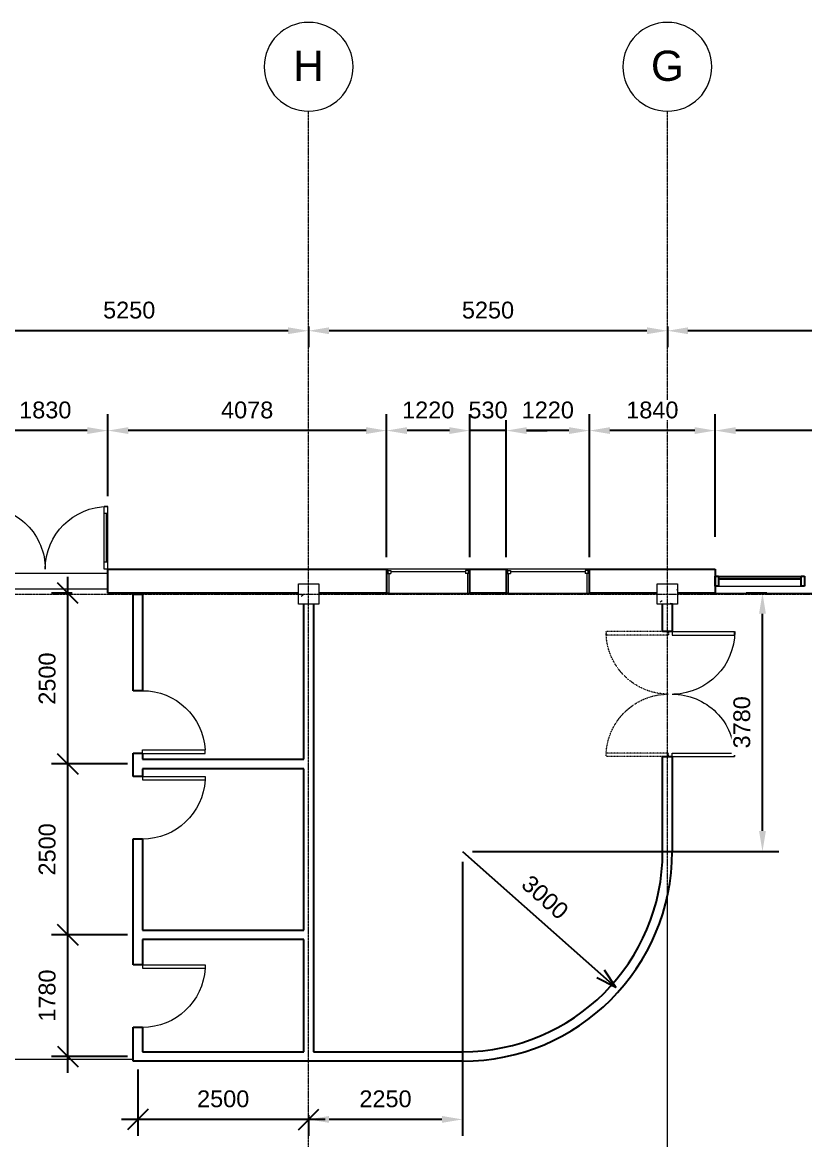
# Model space of a CAD drawing. Header units: millimetres. Extents: x 4481 to 58175, y 4067 to 28680.
# Drawn here: x 13262 to 24709, y 12327 to 28680 of the extents above; entities that cross this region are included whole.
import ezdxf

# ---------------------------------------------------------------- set-up
doc = ezdxf.new("R2010")
doc.units = ezdxf.units.MM
doc.linetypes.add('Dash', pattern=[6.35, 3.175, -3.175])
doc.linetypes.add('Grid Line', pattern=[22.225, 12.7, -3.175, 3.175, -3.175])
for name, color, linetype, lineweight in [('A-ANNO-DIMS', 10, 'Continuous', 9), ('A-AREA', 32, 'Continuous', 9), ('A-DOOR', 31, 'Continuous', 9), ('A-DOOR-GLAZ', 31, 'Continuous', 18), ('A-GLAZ', 151, 'Continuous', 9), ('A-GLAZ-CURT', 52, 'Continuous', 9), ('A-GLAZ-CWMG', 51, 'Continuous', 9), ('A-WALL', 113, 'Continuous', 9), ('I-WALL', 2, 'Continuous', 9), ('S-COLS', 52, 'Continuous', 9), ('S-GRID', 1, 'Continuous', 9), ('S-GRID-IDEN', 1, 'Continuous', 9)]:
    doc.layers.add(name, color=color, linetype=linetype, lineweight=lineweight)
doc.styles.add('Arial', font='arial.ttf', dxfattribs={"height": 245.883234})
doc.styles.add('Arial_1', font='arial.ttf', dxfattribs={"height": 442.58982})
doc.dimstyles.new('Arrow_-_2_5mm_Arial', dxfattribs={"dimscale": 304.8, "dimtxt": 250, "dimasz": 0.984252, "dimexe": 0.787402, "dimexo": 0, "dimgap": 0.574147, "dimtad": 1, "dimjust": 3, "dimdec": 0, "dimzin": 0, "dimdsep": 46, "dimtxsty": 'Arial', "dimblk1": 'OPEN30', "dimblk2": 'OPEN30', "dimsah": 1, "dimcen": 0.09, "dimazin": 0, "dimtfac": 1, "dimtdec": 4, "dimtix": 1, "dimtmove": 0, "dimatfit": 2, "dimfxl": 1, "dimtvp": 1, "dimtfill": 1, "dimtolj": 1, "dimtzin": 0, "dimarcsym": 2})
doc.dimstyles.new('Diagonal_-_2_5mm_Arial', dxfattribs={"dimscale": 304.8, "dimtxt": 245.883234, "dimasz": 0.984252, "dimexe": 0.787402, "dimexo": 0.492126, "dimgap": 0.574147, "dimtad": 1, "dimdec": 0, "dimzin": 0, "dimdsep": 46, "dimtxsty": 'Arial', "dimcen": 0.09, "dimdle": 0.787402, "dimazin": 0, "dimtfac": 1, "dimtdec": 0, "dimtix": 1, "dimtmove": 0, "dimatfit": 3, "dimldrblk": 'BOXFILLED', "dimfxl": 1, "dimtvp": 1, "dimtfill": 1, "dimtolj": 1, "dimtzin": 0, "dimarcsym": 0})
doc.dimstyles.new('Diagonal_-_2_5mm_Arial_1', dxfattribs={"dimscale": 304.8, "dimtxt": 250, "dimasz": 0.984252, "dimexe": 0.787402, "dimexo": 0.492126, "dimgap": 0.574147, "dimtad": 1, "dimdec": 0, "dimzin": 0, "dimdsep": 46, "dimtxsty": 'Arial', "dimblk1": 'OBLIQUE', "dimblk2": 'OBLIQUE', "dimsah": 1, "dimcen": 0.09, "dimdle": 0.787402, "dimazin": 0, "dimtfac": 1, "dimtdec": 4, "dimtix": 1, "dimtmove": 0, "dimatfit": 3, "dimfxl": 1, "dimtvp": 1, "dimtfill": 1, "dimtolj": 1, "dimtzin": 0, "dimarcsym": 2})
doc.dimstyles.new('Diagonal_-_2_5mm_Arial_2', dxfattribs={"dimscale": 304.8, "dimtxt": 250, "dimasz": 0.984252, "dimexe": 0.787402, "dimexo": 0.492126, "dimgap": 0.574147, "dimtad": 1, "dimdec": 0, "dimzin": 0, "dimdsep": 46, "dimtxsty": 'Arial', "dimblk1": 'OBLIQUE', "dimblk2": 'OBLIQUE', "dimsah": 1, "dimcen": 0.09, "dimdle": 0.787402, "dimazin": 0, "dimtfac": 1, "dimtdec": 4, "dimtix": 1, "dimtmove": 0, "dimatfit": 3, "dimfxl": 1, "dimtvp": 1, "dimtfill": 1, "dimtolj": 1, "dimtzin": 0, "dimarcsym": 2})
doc.dimstyles.new('Diagonal_-_2_5mm_Arial_3', dxfattribs={"dimscale": 304.8, "dimtxt": 250, "dimasz": 0.984252, "dimexe": 0.787402, "dimexo": 0.492126, "dimgap": 0.574147, "dimtad": 1, "dimdec": 0, "dimzin": 0, "dimdsep": 46, "dimtxsty": 'Arial', "dimblk1": 'OBLIQUE', "dimblk2": 'OBLIQUE', "dimsah": 1, "dimcen": 0.09, "dimdle": 0.787402, "dimazin": 0, "dimtfac": 1, "dimtdec": 4, "dimtix": 1, "dimtmove": 0, "dimatfit": 3, "dimfxl": 1, "dimtvp": 1, "dimtfill": 1, "dimtolj": 1, "dimtzin": 0, "dimarcsym": 2})

# ---------------------------------------------------------------- blocks, each defined once
blk = doc.blocks.new('M_Concrete-Square-Column - 300 x 300mm-V18-1st Floor Dimensioned Plan')
at = {"layer": 'S-COLS'}
h = blk.add_hatch(dxfattribs=at)
h.set_pattern_fill('FP_19', color=256, style=0, pattern_type=2)
h.set_pattern_definition([(230, (27202.4, 12214.2), (-728.737, 63.756), [76.2, -838.2]), (175, (27202.4, 12214.2), (140.972, -764.228), [60.96, -670.56]), (280.451, (27141.7, 12219.54), (-587.77, -700.467), [64.76, -712.36]), (226.184, (27202.4, 12011), (-1084.316, 168.17), [114.3, -1257.3]), (276.636, (27112.1, 12025), (-949.61, -989.71), [97.14, -1068.54]), (171.184, (27202.4, 12011), (-949.62, -989.7), [91.44, -1005.84]), (201, (27100.8, 12061.8), (-606.458, 409.06), [76.2, -838.2]), (146, (27100.8, 12061.8), (-247.208, -736.753), [60.96, -670.56]), (251.451, (27050.3, 12095.9), (-853.668, -327.685), [64.76, -712.36]), (217.5, (27202.42, 12214.23), (-12.3547, -338.2201), [33.528, -628.904, 33.528, -1320.292]), (217.5, (27202.42, 12214.23), (-12.3547, -338.2201), [-695.96, -647.192, 33.528, -639.572]), (187.5, (27202.42, 12214.23), (-267.279, -400.722), [33.528, -354.584, 33.528, -870.204]), (187.5, (27202.42, 12214.23), (-267.279, -400.722), [-421.64, -613.664, 33.528, -223.012]), (147.5, (27429, 12214.23), (-542.3633, 22.9153), [33.528, -220.472, 33.528, -1810.512]), (147.5, (27429, 12214.23), (-542.3633, 22.9153), [-287.528, -758.952, 33.528, -1018.032]), (137.5, (27530.6, 12214.23), (-592.517, -101.707), [33.528, -296.672, 33.528, -492.76, -746.76]), (137.5, (27530.6, 12214.23), (-592.517, -101.707), [-856.488, 33.528, -713.232])])
h.paths.add_polyline_path([(150, 150), (-150, 150), (-150, -150), (150, -150)], flags=0)
for p, q in [((150, 150), (-150, 150)), ((-150, 150), (-150, -150)), ((150, -150), (150, 150)), ((-150, -150), (150, -150))]:
    blk.add_line(p, q, dxfattribs=at)
blk = doc.blocks.new('M_Concrete-Square-Column - 300 x 300mm-V21-1st Floor Dimensioned Plan')
at = {"layer": 'S-COLS'}
h = blk.add_hatch(dxfattribs=at)
h.set_pattern_fill('FP_22', color=256, style=0, pattern_type=2)
h.set_pattern_definition([(230, (32452.4, 12214.2), (-728.737, 63.756), [76.2, -838.2]), (175, (32452.4, 12214.2), (140.972, -764.228), [60.96, -670.56]), (280.451, (32391.7, 12219.54), (-587.77, -700.467), [64.76, -712.36]), (226.184, (32452.4, 12011), (-1084.316, 168.17), [114.3, -1257.3]), (276.636, (32362.1, 12025), (-949.61, -989.71), [97.14, -1068.54]), (171.184, (32452.4, 12011), (-949.62, -989.7), [91.44, -1005.84]), (201, (32350.8, 12061.8), (-606.458, 409.061), [76.2, -838.2]), (146, (32350.8, 12061.8), (-247.208, -736.753), [60.96, -670.56]), (251.451, (32300.3, 12095.9), (-853.668, -327.685), [64.76, -712.36]), (217.5, (32452.42, 12214.23), (-12.3547, -338.2201), [33.528, -628.904, 33.528, -1320.292]), (217.5, (32452.42, 12214.23), (-12.3547, -338.2201), [-695.96, -647.192, 33.528, -639.572]), (187.5, (32452.42, 12214.23), (-267.279, -400.722), [33.528, -354.584, 33.528, -870.204]), (187.5, (32452.42, 12214.23), (-267.279, -400.722), [-421.64, -613.664, 33.528, -223.012]), (147.5, (32679, 12214.23), (-542.3633, 22.9153), [33.528, -220.472, 33.528, -1810.512]), (147.5, (32679, 12214.23), (-542.3633, 22.9153), [-287.528, -758.952, 33.528, -1018.032]), (137.5, (32780.6, 12214.23), (-592.517, -101.707), [33.528, -296.672, 33.528, -492.76, -746.76]), (137.5, (32780.6, 12214.23), (-592.517, -101.707), [-856.488, 33.528, -713.232])])
h.paths.add_polyline_path([(150, 150), (-150, 150), (-150, -150), (150, -150)], flags=0)
for p, q in [((150, 150), (-150, 150)), ((-150, 150), (-150, -150)), ((150, -150), (150, 150)), ((-150, -150), (150, -150))]:
    blk.add_line(p, q, dxfattribs=at)
blk = doc.blocks.new('M_Single-Flush - 0915 x 2032mm-145494-1st Floor Dimensioned Plan')
at = {"layer": 'A-DOOR', "lineweight": 18}
for p, q in [((406, -69), (406, -985)), ((458, -69), (406, -69)), ((458, -69), (458, -985)), ((458, -985), (406, -985))]:
    blk.add_line(p, q, dxfattribs=at)
at = {"layer": 'A-DOOR'}
blk.add_arc((458, -69), 917, 180, 266.8107, dxfattribs=at)
blk = doc.blocks.new('M_Single-Flush - 0915 x 2032mm-145493-1st Floor Dimensioned Plan')
at = {"layer": 'A-DOOR', "lineweight": 18}
for p, q in [((406, 69), (406, 985)), ((458, 985), (406, 985)), ((458, 69), (458, 985)), ((458, 69), (406, 69))]:
    blk.add_line(p, q, dxfattribs=at)
at = {"layer": 'A-DOOR'}
blk.add_arc((458, 69), 917, 93.1893, 180, dxfattribs=at)
blk = doc.blocks.new('M_Double-Glass 1 - 1830 x 2134mm-145522-1st Floor Dimensioned Plan')
at = {"layer": 'A-DOOR', "lineweight": 18}
for p, q in [((-916, 992), (-916, 1094)), ((-916, 1094), (-864, 1094)), ((-916, 992), (-864, 992)), ((-864, 992), (-864, 1094)), ((864, 992), (864, 1094)), ((915, 1094), (864, 1094)), ((864, 992), (915, 992)), ((915, 992), (915, 1094)), ((-916, 281), (-864, 281)), ((-916, 179), (-916, 281)), ((-916, 179), (-864, 179)), ((-864, 179), (-864, 281)), ((915, 281), (864, 281)), ((864, 179), (864, 281)), ((915, 179), (864, 179)), ((915, 179), (915, 281))]:
    blk.add_line(p, q, dxfattribs=at)
at = {"layer": 'A-DOOR'}
for p, q in [((-916, 281), (-916, 992)), ((-864, 281), (-864, 992)), ((864, 281), (864, 992)), ((915, 281), (915, 992))]:
    blk.add_line(p, q, dxfattribs=at)
for centre, radius, start, end in [((-916, 179), 916, 360, 90), ((915, 179), 915, 90, 180.0424)]:
    blk.add_arc(centre, radius, start, end, dxfattribs=at)
at = {"layer": 'A-DOOR-GLAZ'}
for p, q in [((-890, 992), (-890, 281)), ((890, 281), (890, 992))]:
    blk.add_line(p, q, dxfattribs=at)
blk = doc.blocks.new('M_Double-Flush-Dbl Acting - 1830 x 1981mm-146210-1st Floor Dimensioned Plan')
at = {"layer": 'A-DOOR', "lineweight": 18}
for p, q in [((-915, 984), (-864, 984)), ((-915, 69), (-915, 984)), ((-864, 69), (-864, 984)), ((864, 69), (864, 984)), ((864, 984), (915, 984)), ((915, 69), (915, 984)), ((-915, 69), (-864, 69)), ((915, 69), (864, 69))]:
    blk.add_line(p, q, dxfattribs=at)
at = {"layer": 'A-DOOR', "linetype": 'Dash'}
for p, q in [((-915, 18), (-915, -897)), ((-915, 18), (-864, 18)), ((-864, 18), (-864, -897)), ((864, 18), (864, -897)), ((915, 18), (864, 18)), ((915, 18), (915, -897)), ((-915, -897), (-864, -897)), ((915, -897), (864, -897))]:
    blk.add_line(p, q, dxfattribs=at)
at = {"layer": 'A-DOOR'}
for centre, radius, start, end in [((-915, 69), 915, 360, 90), ((915, 69), 916, 90, 178.41)]:
    blk.add_arc(centre, radius, start, end, dxfattribs=at)
at = {"layer": 'A-DOOR', "linetype": 'Dash'}
for centre, start, end in [((-915, 18), 270, 0), ((915, 18), 180, 270)]:
    blk.add_arc(centre, 915, start, end, dxfattribs=at)
blk = doc.blocks.new('System Panel - Glazed-220175-1st Floor Dimensioned Plan')
at = {"layer": 'A-GLAZ-CURT', "lineweight": 18}
for p, q in [((604, 49), (-604, 49)), ((-604, 49), (-604, 25)), ((-604, 25), (604, 25)), ((604, 25), (604, 49))]:
    blk.add_line(p, q, dxfattribs=at)
blk = doc.blocks.new('Rectangular Mullion - 50 x 150mm-220167-1st Floor Dimensioned Plan')
at = {"layer": 'A-GLAZ-CWMG'}
for p, q in [((23911, 12478), (22702, 12478)), ((23911, 12328), (22702, 12328))]:
    blk.add_line(p, q, dxfattribs=at)
blk = doc.blocks.new('Rectangular Mullion - 50 x 150mm-219434-1st Floor Dimensioned Plan')
at = {"layer": 'A-GLAZ-CWMG', "lineweight": 25}
for p, q in [((-50, 75), (0, 75)), ((-50, -75), (-50, 75)), ((0, 75), (0, -75)), ((0, -75), (-50, -75))]:
    blk.add_line(p, q, dxfattribs=at)
blk = doc.blocks.new('Rectangular Mullion - 50 x 150mm-219428-1st Floor Dimensioned Plan')
at = {"layer": 'A-GLAZ-CWMG', "lineweight": 25}
for p, q in [((-25, 75), (25, 75)), ((-25, -75), (-25, 75)), ((25, 75), (25, -75)), ((25, -75), (-25, -75))]:
    blk.add_line(p, q, dxfattribs=at)
blk = doc.blocks.new('Casement 3x3 with Trim - 1220 x1220mm-148730-1st Floor Dimensioned Plan')
at = {"layer": 'A-GLAZ', "lineweight": 18}
for p, q in [((-610, 176.2125), (-590.95, 176.2125)), ((-590.95, 111.7625), (-590.95, 176.2125)), ((590.95, 111.7625), (590.95, 176.2125)), ((610, 176.2125), (590.95, 176.2125)), ((-590.95, 156.2125), (-590.95, 111.7625)), ((-590.95, 156.2125), (-546.5, 156.2125)), ((-590.95, 111.7625), (-546.5, 111.7625)), ((-590.95, 111.7625), (-578.25, 111.7625)), ((-578.25, -176.2125), (-578.25, 111.7625)), ((-546.5, 156.2125), (-546.5, 111.7625)), ((-546.5, 133.9875), (546.5, 133.9875)), ((546.5, 156.2125), (546.5, 111.7625)), ((590.95, 156.2125), (546.5, 156.2125)), ((590.95, 111.7625), (546.5, 111.7625)), ((578.25, 111.7625), (590.95, 111.7625)), ((578.25, 111.7625), (578.25, -176.2125)), ((590.95, 156.2125), (590.95, 111.7625)), ((-578.25, -176.2125), (-610, -176.2125)), ((578.25, -176.2125), (610, -176.2125))]:
    blk.add_line(p, q, dxfattribs=at)
blk = doc.blocks.new('Grid - M_Grid Head - Circle-24584-1st Floor Dimensioned Plan')
at = {"layer": 'S-GRID-IDEN'}
blk.add_circle((0, 0), 6.5, dxfattribs=at)
blk = doc.blocks.new('DIMBLOCK6-1st Floor Dimensioned Plan')
at = {"layer": 'A-ANNO-DIMS', "color": 0, "lineweight": -2, "transparency": 16777216}
for p, q in [((22701, 24228), (22701, 23926)), ((27951, 24228), (27951, 23926)), ((27651, 24166), (23001, 24166))]:
    blk.add_line(p, q, dxfattribs=at)
at = {"layer": 'A-ANNO-DIMS', "color": 0, "transparency": 16777216}
for points in [[(23001, 24216), (23001, 24116), (22701, 24166)], [(27651, 24216), (27651, 24116), (27951, 24166)]]:
    blk.add_solid(points, dxfattribs=at)
at = {"layer": 'Defpoints', "color": 0, "transparency": 16777216}
for p in [(22701, 24378), (27951, 24378), (22701, 24166)]:
    blk.add_point(p, dxfattribs=at)
at = {"layer": 'A-ANNO-DIMS', "color": 0, "transparency": 16777216, "insert": (25326, 24467), "char_height": 245.9, "width": 904.62, "attachment_point": 5, "style": 'Arial', "bg_fill": 3, "box_fill_scale": 1.1, "bg_fill_color": 256, "bg_fill_true_color": 13158600, "bg_fill_transparency": 0}
blk.add_mtext('\\A1;5250', dxfattribs=at)
blk = doc.blocks.new('_BoxFilled')
at = {"color": 0, "linetype": 'ByBlock', "lineweight": -2}
blk.add_line((-0.5, 0), (-1, 0), dxfattribs=at)
at = {"color": 0, "linetype": 'ByBlock'}
blk.add_solid([(-0.5, 0.5), (0.5, 0.5), (-0.5, -0.5), (0.5, -0.5)], dxfattribs=at)
blk = doc.blocks.new('DIMBLOCK7-1st Floor Dimensioned Plan')
at = {"layer": 'A-ANNO-DIMS', "color": 0, "lineweight": -2, "transparency": 16777216}
for p, q in [((17451, 24228), (17451, 23926)), ((22701, 24228), (22701, 23926)), ((22401, 24166), (17751, 24166))]:
    blk.add_line(p, q, dxfattribs=at)
at = {"layer": 'A-ANNO-DIMS', "color": 0, "transparency": 16777216}
for points in [[(17751, 24216), (17751, 24116), (17451, 24166)], [(22401, 24216), (22401, 24116), (22701, 24166)]]:
    blk.add_solid(points, dxfattribs=at)
at = {"layer": 'Defpoints', "color": 0, "transparency": 16777216}
for p in [(17451, 24378), (22701, 24378), (17451, 24166)]:
    blk.add_point(p, dxfattribs=at)
at = {"layer": 'A-ANNO-DIMS', "color": 0, "transparency": 16777216, "insert": (20076, 24467), "char_height": 245.9, "width": 904.62, "attachment_point": 5, "style": 'Arial', "bg_fill": 3, "box_fill_scale": 1.1, "bg_fill_color": 256, "bg_fill_true_color": 13158600, "bg_fill_transparency": 0}
blk.add_mtext('\\A1;5250', dxfattribs=at)
blk = doc.blocks.new('DIMBLOCK8-1st Floor Dimensioned Plan')
at = {"layer": 'A-ANNO-DIMS', "color": 0, "lineweight": -2, "transparency": 16777216}
for p, q in [((12201, 24228), (12201, 23926)), ((17451, 24228), (17451, 23926)), ((17151, 24166), (12501, 24166))]:
    blk.add_line(p, q, dxfattribs=at)
at = {"layer": 'A-ANNO-DIMS', "color": 0, "transparency": 16777216}
for points in [[(12501, 24216), (12501, 24116), (12201, 24166)], [(17151, 24216), (17151, 24116), (17451, 24166)]]:
    blk.add_solid(points, dxfattribs=at)
at = {"layer": 'Defpoints', "color": 0, "transparency": 16777216}
for p in [(12201, 24378), (17451, 24378), (12201, 24166)]:
    blk.add_point(p, dxfattribs=at)
at = {"layer": 'A-ANNO-DIMS', "color": 0, "transparency": 16777216, "insert": (14826, 24467), "char_height": 245.9, "width": 904.62, "attachment_point": 5, "style": 'Arial', "bg_fill": 3, "box_fill_scale": 1.1, "bg_fill_color": 256, "bg_fill_true_color": 13158600, "bg_fill_transparency": 0}
blk.add_mtext('\\A1;5250', dxfattribs=at)
blk = doc.blocks.new('DIMBLOCK25-1st Floor Dimensioned Plan')
at = {"layer": 'A-ANNO-DIMS', "color": 0, "lineweight": -2, "transparency": 16777216}
for p, q in [((23401, 21151), (23401, 22945)), ((27251, 21151), (27251, 22945)), ((26951, 22705), (23701, 22705))]:
    blk.add_line(p, q, dxfattribs=at)
at = {"layer": 'A-ANNO-DIMS', "color": 0, "transparency": 16777216}
for points in [[(23701, 22755), (23701, 22655), (23401, 22705)], [(26951, 22755), (26951, 22655), (27251, 22705)]]:
    blk.add_solid(points, dxfattribs=at)
at = {"layer": 'Defpoints', "color": 0, "transparency": 16777216}
for p in [(23401, 22705), (23401, 21001), (27251, 21001)]:
    blk.add_point(p, dxfattribs=at)
at = {"layer": 'A-ANNO-DIMS', "color": 0, "transparency": 16777216, "insert": (25326, 23005), "char_height": 245.9, "width": 904.62, "attachment_point": 5, "style": 'Arial', "bg_fill": 3, "box_fill_scale": 1.1, "bg_fill_color": 256, "bg_fill_true_color": 13158600, "bg_fill_transparency": 0}
blk.add_mtext('\\A1;3850', dxfattribs=at)
blk = doc.blocks.new('DIMBLOCK26-1st Floor Dimensioned Plan')
at = {"layer": 'A-ANNO-DIMS', "color": 0, "lineweight": -2, "transparency": 16777216}
for p, q in [((21561, 20852), (21561, 22945)), ((23401, 21151), (23401, 22945)), ((23101, 22705), (21861, 22705))]:
    blk.add_line(p, q, dxfattribs=at)
at = {"layer": 'A-ANNO-DIMS', "color": 0, "transparency": 16777216}
for points in [[(21861, 22755), (21861, 22655), (21561, 22705)], [(23101, 22755), (23101, 22655), (23401, 22705)]]:
    blk.add_solid(points, dxfattribs=at)
at = {"layer": 'Defpoints', "color": 0, "transparency": 16777216}
for p in [(21561, 22705), (23401, 21001), (21561, 20702)]:
    blk.add_point(p, dxfattribs=at)
at = {"layer": 'A-ANNO-DIMS', "color": 0, "transparency": 16777216, "insert": (22481, 23005), "char_height": 245.9, "width": 904.62, "attachment_point": 5, "style": 'Arial', "bg_fill": 3, "box_fill_scale": 1.1, "bg_fill_color": 256, "bg_fill_true_color": 13158600, "bg_fill_transparency": 0}
blk.add_mtext('\\A1;1840', dxfattribs=at)
blk = doc.blocks.new('DIMBLOCK27-1st Floor Dimensioned Plan')
at = {"layer": 'A-ANNO-DIMS', "color": 0, "lineweight": -2, "transparency": 16777216}
for p, q in [((20341, 20852), (20341, 22945)), ((21561, 20852), (21561, 22945)), ((21261, 22705), (20641, 22705))]:
    blk.add_line(p, q, dxfattribs=at)
at = {"layer": 'A-ANNO-DIMS', "color": 0, "transparency": 16777216}
for points in [[(20641, 22755), (20641, 22655), (20341, 22705)], [(21261, 22755), (21261, 22655), (21561, 22705)]]:
    blk.add_solid(points, dxfattribs=at)
at = {"layer": 'Defpoints', "color": 0, "transparency": 16777216}
for p in [(20341, 22705), (20341, 20702), (21561, 20702)]:
    blk.add_point(p, dxfattribs=at)
at = {"layer": 'A-ANNO-DIMS', "color": 0, "transparency": 16777216, "insert": (20951, 23005), "char_height": 245.9, "width": 904.62, "attachment_point": 5, "style": 'Arial', "bg_fill": 3, "box_fill_scale": 1.1, "bg_fill_color": 256, "bg_fill_true_color": 13158600, "bg_fill_transparency": 0}
blk.add_mtext('\\A1;1220', dxfattribs=at)
blk = doc.blocks.new('DIMBLOCK28-1st Floor Dimensioned Plan')
at = {"layer": 'A-ANNO-DIMS', "color": 0, "lineweight": -2, "transparency": 16777216}
for p, q in [((19811, 20852), (19811, 22945)), ((20341, 20852), (20341, 22945)), ((19511, 22705), (19211, 22705)), ((20341, 22705), (19811, 22705)), ((20641, 22705), (20941, 22705))]:
    blk.add_line(p, q, dxfattribs=at)
at = {"layer": 'A-ANNO-DIMS', "color": 0, "transparency": 16777216}
for points in [[(19511, 22755), (19511, 22655), (19811, 22705)], [(20641, 22755), (20641, 22655), (20341, 22705)]]:
    blk.add_solid(points, dxfattribs=at)
at = {"layer": 'Defpoints', "color": 0, "transparency": 16777216}
for p in [(19811, 22705), (19811, 20702), (20341, 20702)]:
    blk.add_point(p, dxfattribs=at)
at = {"layer": 'A-ANNO-DIMS', "color": 0, "transparency": 16777216, "insert": (20076, 23005), "char_height": 245.9, "width": 678.46, "attachment_point": 5, "style": 'Arial', "bg_fill": 3, "box_fill_scale": 1.1, "bg_fill_color": 256, "bg_fill_true_color": 13158600, "bg_fill_transparency": 0}
blk.add_mtext('\\A1;530', dxfattribs=at)
blk = doc.blocks.new('DIMBLOCK29-1st Floor Dimensioned Plan')
at = {"layer": 'A-ANNO-DIMS', "color": 0, "lineweight": -2, "transparency": 16777216}
for p, q in [((18591, 20852), (18591, 22945)), ((19811, 20852), (19811, 22945)), ((19511, 22705), (18891, 22705))]:
    blk.add_line(p, q, dxfattribs=at)
at = {"layer": 'A-ANNO-DIMS', "color": 0, "transparency": 16777216}
for points in [[(18891, 22755), (18891, 22655), (18591, 22705)], [(19511, 22755), (19511, 22655), (19811, 22705)]]:
    blk.add_solid(points, dxfattribs=at)
at = {"layer": 'Defpoints', "color": 0, "transparency": 16777216}
for p in [(18591, 22705), (18591, 20702), (19811, 20702)]:
    blk.add_point(p, dxfattribs=at)
at = {"layer": 'A-ANNO-DIMS', "color": 0, "transparency": 16777216, "insert": (19201, 23005), "char_height": 245.9, "width": 904.62, "attachment_point": 5, "style": 'Arial', "bg_fill": 3, "box_fill_scale": 1.1, "bg_fill_color": 256, "bg_fill_true_color": 13158600, "bg_fill_transparency": 0}
blk.add_mtext('\\A1;1220', dxfattribs=at)
blk = doc.blocks.new('DIMBLOCK30-1st Floor Dimensioned Plan')
at = {"layer": 'A-ANNO-DIMS', "color": 0, "lineweight": -2, "transparency": 16777216}
for p, q in [((14513, 21743), (14513, 22945)), ((18591, 20852), (18591, 22945)), ((18291, 22705), (14813, 22705))]:
    blk.add_line(p, q, dxfattribs=at)
at = {"layer": 'A-ANNO-DIMS', "color": 0, "transparency": 16777216}
for points in [[(14813, 22755), (14813, 22655), (14513, 22705)], [(18291, 22755), (18291, 22655), (18591, 22705)]]:
    blk.add_solid(points, dxfattribs=at)
at = {"layer": 'Defpoints', "color": 0, "transparency": 16777216}
for p in [(14513, 22705), (14513, 21593), (18591, 20702)]:
    blk.add_point(p, dxfattribs=at)
at = {"layer": 'A-ANNO-DIMS', "color": 0, "transparency": 16777216, "insert": (16552, 23005), "char_height": 245.9, "width": 904.62, "attachment_point": 5, "style": 'Arial', "bg_fill": 3, "box_fill_scale": 1.1, "bg_fill_color": 256, "bg_fill_true_color": 13158600, "bg_fill_transparency": 0}
blk.add_mtext('\\A1;4078', dxfattribs=at)
blk = doc.blocks.new('_Oblique')
at = {"color": 0, "linetype": 'ByBlock', "lineweight": -2}
blk.add_line((-0.5, -0.5), (0.5, 0.5), dxfattribs=at)
blk = doc.blocks.new('DIMBLOCK33-1st Floor Dimensioned Plan')
at = {"layer": 'A-ANNO-DIMS', "color": 0, "lineweight": -2, "transparency": 16777216}
for p, q in [((13927, 13305), (13927, 15565)), ((14801, 15325), (13687, 15325)), ((14801, 13545), (13687, 13545))]:
    blk.add_line(p, q, dxfattribs=at)
at = {"layer": 'Defpoints', "color": 0, "transparency": 16777216}
for p in [(13927, 15325), (14951, 15325), (14951, 13545)]:
    blk.add_point(p, dxfattribs=at)
at = {"layer": 'A-ANNO-DIMS', "color": 0, "lineweight": -2, "transparency": 16777216, "xscale": 299.9999999999999, "yscale": 299.9999999999999, "zscale": 299.9999999999999}
for p, rotation in [((13927, 15325), 90), ((13927, 13545), 270)]:
    blk.add_blockref('_Oblique', p, dxfattribs=dict(at, rotation=rotation))
at = {"layer": 'A-ANNO-DIMS', "color": 0, "transparency": 16777216, "insert": (13626, 14435), "char_height": 245.9, "width": 904.62, "attachment_point": 5, "rotation": 90, "style": 'Arial', "bg_fill": 3, "box_fill_scale": 1.1, "bg_fill_color": 256, "bg_fill_true_color": 13158600, "bg_fill_transparency": 0}
blk.add_mtext('\\A1;1780', dxfattribs=at)
blk = doc.blocks.new('DIMBLOCK34-1st Floor Dimensioned Plan')
at = {"layer": 'A-ANNO-DIMS', "color": 0, "lineweight": -2, "transparency": 16777216}
for p, q in [((13927, 15085), (13927, 18065)), ((14801, 17825), (13687, 17825)), ((14801, 15325), (13687, 15325))]:
    blk.add_line(p, q, dxfattribs=at)
at = {"layer": 'Defpoints', "color": 0, "transparency": 16777216}
for p in [(13927, 17825), (14951, 17825), (14951, 15325)]:
    blk.add_point(p, dxfattribs=at)
at = {"layer": 'A-ANNO-DIMS', "color": 0, "lineweight": -2, "transparency": 16777216, "xscale": 299.9999999999999, "yscale": 299.9999999999999, "zscale": 299.9999999999999}
for p, rotation in [((13927, 17825), 90), ((13927, 15325), 270)]:
    blk.add_blockref('_Oblique', p, dxfattribs=dict(at, rotation=rotation))
at = {"layer": 'A-ANNO-DIMS', "color": 0, "transparency": 16777216, "insert": (13626, 16575), "char_height": 245.9, "width": 904.62, "attachment_point": 5, "rotation": 90, "style": 'Arial', "bg_fill": 3, "box_fill_scale": 1.1, "bg_fill_color": 256, "bg_fill_true_color": 13158600, "bg_fill_transparency": 0}
blk.add_mtext('\\A1;2500', dxfattribs=at)
blk = doc.blocks.new('DIMBLOCK35-1st Floor Dimensioned Plan')
at = {"layer": 'A-ANNO-DIMS', "color": 0, "lineweight": -2, "transparency": 16777216}
for p, q in [((13927, 17585), (13927, 20565)), ((13989, 20325), (13687, 20325)), ((14801, 17825), (13687, 17825))]:
    blk.add_line(p, q, dxfattribs=at)
at = {"layer": 'Defpoints', "color": 0, "transparency": 16777216}
for p in [(13927, 20325), (14139, 20325), (14951, 17825)]:
    blk.add_point(p, dxfattribs=at)
at = {"layer": 'A-ANNO-DIMS', "color": 0, "lineweight": -2, "transparency": 16777216, "xscale": 299.9999999999999, "yscale": 299.9999999999999, "zscale": 299.9999999999999}
for p, rotation in [((13927, 20325), 90), ((13927, 17825), 270)]:
    blk.add_blockref('_Oblique', p, dxfattribs=dict(at, rotation=rotation))
at = {"layer": 'A-ANNO-DIMS', "color": 0, "transparency": 16777216, "insert": (13626, 19075), "char_height": 245.9, "width": 904.62, "attachment_point": 5, "rotation": 90, "style": 'Arial', "bg_fill": 3, "box_fill_scale": 1.1, "bg_fill_color": 256, "bg_fill_true_color": 13158600, "bg_fill_transparency": 0}
blk.add_mtext('\\A1;2500', dxfattribs=at)
blk = doc.blocks.new('DIMBLOCK36-1st Floor Dimensioned Plan')
at = {"layer": 'A-ANNO-DIMS', "color": 0, "lineweight": -2, "transparency": 16777216}
for p, q in [((14951, 13352), (14951, 12383)), ((17691, 12623), (14711, 12623)), ((17451, 12685), (17451, 12383))]:
    blk.add_line(p, q, dxfattribs=at)
at = {"layer": 'Defpoints', "color": 0, "transparency": 16777216}
for p in [(14951, 13502), (17451, 12835), (14951, 12623)]:
    blk.add_point(p, dxfattribs=at)
at = {"layer": 'A-ANNO-DIMS', "color": 0, "lineweight": -2, "transparency": 16777216, "xscale": 299.9999999999999, "yscale": 299.9999999999999, "zscale": 299.9999999999999, "rotation": 180}
blk.add_blockref('_Oblique', (14951, 12623), dxfattribs=at)
at = {"layer": 'A-ANNO-DIMS', "color": 0, "lineweight": -2, "transparency": 16777216, "xscale": 299.9999999999999, "yscale": 299.9999999999999, "zscale": 299.9999999999999}
blk.add_blockref('_Oblique', (17451, 12623), dxfattribs=at)
at = {"layer": 'A-ANNO-DIMS', "color": 0, "transparency": 16777216, "insert": (16201, 12923), "char_height": 245.9, "width": 904.62, "attachment_point": 5, "style": 'Arial', "bg_fill": 3, "box_fill_scale": 1.1, "bg_fill_color": 256, "bg_fill_true_color": 13158600, "bg_fill_transparency": 0}
blk.add_mtext('\\A1;2500', dxfattribs=at)
blk = doc.blocks.new('DIMBLOCK37-1st Floor Dimensioned Plan')
at = {"layer": 'A-ANNO-DIMS', "color": 0, "lineweight": -2, "transparency": 16777216}
for p, q in [((19701, 16395), (19701, 12383)), ((17451, 12685), (17451, 12383)), ((19401, 12623), (17751, 12623))]:
    blk.add_line(p, q, dxfattribs=at)
at = {"layer": 'A-ANNO-DIMS', "color": 0, "transparency": 16777216}
for points in [[(17751, 12673), (17751, 12573), (17451, 12623)], [(19401, 12673), (19401, 12573), (19701, 12623)]]:
    blk.add_solid(points, dxfattribs=at)
at = {"layer": 'Defpoints', "color": 0, "transparency": 16777216}
for p in [(19701, 16545), (17451, 12835), (17451, 12623)]:
    blk.add_point(p, dxfattribs=at)
at = {"layer": 'A-ANNO-DIMS', "color": 0, "transparency": 16777216, "insert": (18576, 12923), "char_height": 245.9, "width": 904.62, "attachment_point": 5, "style": 'Arial', "bg_fill": 3, "box_fill_scale": 1.1, "bg_fill_color": 256, "bg_fill_true_color": 13158600, "bg_fill_transparency": 0}
blk.add_mtext('\\A1;2250', dxfattribs=at)
blk = doc.blocks.new('DIMBLOCK38-1st Floor Dimensioned Plan')
at = {"layer": 'A-ANNO-DIMS', "color": 0, "lineweight": -2, "transparency": 16777216}
for p, q in [((24154, 20325), (23852, 20325)), ((24092, 16845), (24092, 20025)), ((19851, 16545), (24332, 16545))]:
    blk.add_line(p, q, dxfattribs=at)
at = {"layer": 'A-ANNO-DIMS', "color": 0, "transparency": 16777216}
for points in [[(24042, 20025), (24142, 20025), (24092, 20325)], [(24042, 16845), (24142, 16845), (24092, 16545)]]:
    blk.add_solid(points, dxfattribs=at)
at = {"layer": 'Defpoints', "color": 0, "transparency": 16777216}
for p in [(24092, 20325), (24304, 20325), (19701, 16545)]:
    blk.add_point(p, dxfattribs=at)
at = {"layer": 'A-ANNO-DIMS', "color": 0, "transparency": 16777216, "insert": (23791, 18435), "char_height": 245.9, "width": 904.62, "attachment_point": 5, "rotation": 90, "style": 'Arial', "bg_fill": 3, "box_fill_scale": 1.1, "bg_fill_color": 256, "bg_fill_true_color": 13158600, "bg_fill_transparency": 0}
blk.add_mtext('\\A1;3780', dxfattribs=at)
blk = doc.blocks.new('_Open30')
at = {"color": 0, "linetype": 'ByBlock', "lineweight": -2}
for p, q in [((-1, 0.268), (0, 0)), ((0, 0), (-1, -0.268)), ((0, 0), (-1, 0))]:
    blk.add_line(p, q, dxfattribs=at)
blk = doc.blocks.new('DIMBLOCK39-1st Floor Dimensioned Plan')
at = {"layer": 'A-ANNO-DIMS', "color": 0, "lineweight": -2, "transparency": 16777216}
blk.add_line((19701, 16545), (21721, 14754), dxfattribs=at)
at = {"layer": 'Defpoints', "color": 0, "transparency": 16777216}
for p in [(19701, 16545), (21946, 14555)]:
    blk.add_point(p, dxfattribs=at)
at = {"layer": 'A-ANNO-DIMS', "color": 0, "lineweight": -2, "transparency": 16777216, "xscale": 299.9999999999999, "yscale": 299.9999999999999, "zscale": 299.9999999999999, "rotation": 318.4409369968175}
blk.add_blockref('_Open30', (21946, 14555), dxfattribs=at)
at = {"layer": 'A-ANNO-DIMS', "color": 0, "transparency": 16777216, "insert": (20911, 15874), "char_height": 245.9, "width": 904.62, "attachment_point": 5, "rotation": 318.4409, "style": 'Arial', "bg_fill": 3, "box_fill_scale": 1.1, "bg_fill_color": 256, "bg_fill_true_color": 13158600, "bg_fill_transparency": 0}
blk.add_mtext('\\A1;3000', dxfattribs=at)
blk = doc.blocks.new('*D155')
at = {"layer": 'A-ANNO-DIMS', "color": 0, "lineweight": -2, "transparency": 16777216}
for p, q in [((12683, 21743), (12683, 22945)), ((14513, 21743), (14513, 22945)), ((14213, 22705), (12983, 22705))]:
    blk.add_line(p, q, dxfattribs=at)
at = {"layer": 'A-ANNO-DIMS', "color": 0, "transparency": 16777216}
for points in [[(12983, 22755), (12983, 22655), (12683, 22705)], [(14213, 22755), (14213, 22655), (14513, 22705)]]:
    blk.add_solid(points, dxfattribs=at)
at = {"layer": 'Defpoints', "color": 0, "transparency": 16777216}
for p in [(12683, 22705), (12683, 21593), (14513, 21593)]:
    blk.add_point(p, dxfattribs=at)
at = {"layer": 'A-ANNO-DIMS', "color": 0, "transparency": 16777216, "insert": (13598, 23005), "char_height": 245.9, "attachment_point": 5, "style": 'Arial', "bg_fill": 3, "box_fill_scale": 1.1, "bg_fill_color": 256, "bg_fill_true_color": 13158600, "bg_fill_transparency": 0}
blk.add_mtext('\\A1;1830', dxfattribs=at)

msp = doc.modelspace()

# ---------------------------------------------------------------- linework, layer by layer
at = {"layer": 'A-AREA'}
for p, q in [((22701, 11612.3), (22701, 15903.1)), ((14881.8, 13502), (12313.5, 13502))]:
    msp.add_line(p, q, dxfattribs=at)
at = {"layer": 'A-WALL'}
for p, q in [((14512.6, 20613.7), (12682.6, 20613.7)), ((19811, 20677.4), (18591, 20677.4)), ((21561, 20677.4), (20341, 20677.4)), ((12682.6, 20388.7), (14512.6, 20388.7)), ((18591, 20325), (19811, 20325)), ((20341, 20325), (21561, 20325)), ((23401, 20325), (27251, 20325))]:
    msp.add_line(p, q, dxfattribs=at)
at = {"layer": 'A-WALL', "lineweight": 25}
for p, q in [((14512.6, 20325), (14512.6, 20677.4)), ((14512.6, 20677.4), (18591, 20677.4)), ((18591, 20677.4), (18591, 20325)), ((19811, 20325), (19811, 20677.4)), ((19811, 20677.4), (20341, 20677.4)), ((20341, 20677.4), (20341, 20325)), ((21561, 20325), (21561, 20677.4)), ((21561, 20677.4), (23401, 20677.4)), ((23401, 20677.4), (23401, 20325)), ((17301, 20325), (14512.6, 20325)), ((18591, 20325), (17601, 20325)), ((20341, 20325), (19811, 20325)), ((22551, 20325), (21561, 20325)), ((23401, 20325), (22851, 20325))]:
    msp.add_line(p, q, dxfattribs=at)
at = {"layer": 'I-WALL', "lineweight": 25}
for p, q in [((14881.8, 18896.5), (14881.8, 20312.3)), ((14881.8, 20312.3), (15020.3, 20312.3)), ((15020.3, 20312.3), (15020.3, 18896.5)), ((17381.8, 17894.2), (17381.8, 20162.3)), ((17520.3, 20162.3), (17520.3, 13614)), ((22631.8, 19762.3), (22631.8, 20162.3)), ((22770.3, 20162.3), (22770.3, 19762.3)), ((22770.3, 19762.3), (22631.8, 19762.3)), ((15020.3, 18896.5), (14881.8, 18896.5)), ((14881.8, 17643), (14881.8, 17981.5)), ((14881.8, 17981.5), (15020.3, 17981.5)), ((15020.3, 17981.5), (15020.3, 17894.2)), ((15020.3, 17894.2), (17381.8, 17894.2)), ((22631.8, 16544.8), (22631.8, 17932.3)), ((22631.8, 17932.3), (22770.3, 17932.3)), ((22770.3, 17932.3), (22770.3, 16544.8)), ((15020.3, 17755.7), (15020.3, 17643)), ((17381.8, 17755.7), (15020.3, 17755.7)), ((17381.8, 15394.2), (17381.8, 17755.7)), ((15020.3, 17643), (14881.8, 17643)), ((14881.8, 14886), (14881.8, 16728)), ((14881.8, 16728), (15020.3, 16728)), ((15020.3, 16728), (15020.3, 15394.2)), ((15020.3, 15394.2), (17381.8, 15394.2)), ((15020.3, 15255.7), (15020.3, 14886)), ((17381.8, 15255.7), (15020.3, 15255.7)), ((17381.8, 13614), (17381.8, 15255.7)), ((15020.3, 14886), (14881.8, 14886)), ((14881.8, 13475.5), (14881.8, 13971)), ((14881.8, 13971), (15020.3, 13971)), ((15020.3, 13971), (15020.3, 13614)), ((15020.3, 13614), (17381.8, 13614)), ((17520.3, 13614), (19701, 13614)), ((19701, 13475.5), (14881.8, 13475.5))]:
    msp.add_line(p, q, dxfattribs=at)
for radius in [2930.8, 3069.2]:
    msp.add_arc((19701, 16544.8), radius, 270, 0, dxfattribs=at)
at = {"layer": 'S-GRID', "linetype": 'Grid Line'}
for p, q in [((17451, 4066.9), (17451, 27379.7)), ((22701, 4066.9), (22701, 27379.7)), ((4480.5, 20312.3), (56874.6, 20312.3))]:
    msp.add_line(p, q, dxfattribs=at)

# ---------------------------------------------------------------- block references
at = {"layer": 'A-DOOR', "xscale": -1}
msp.add_blockref('M_Double-Glass 1 - 1830 x 2134mm-145522-1st Floor Dimensioned Plan', (13597.6, 20498.8), dxfattribs=at)
for name, p, rotation in [('M_Double-Flush-Dbl Acting - 1830 x 1981mm-146210-1st Floor Dimensioned Plan', (22701, 18847.3), 270.0000000000001), ('M_Single-Flush - 0915 x 2032mm-145494-1st Floor Dimensioned Plan', (14951, 18439), 90.00000000000007), ('M_Single-Flush - 0915 x 2032mm-145493-1st Floor Dimensioned Plan', (14951, 17185.5), 270.0000000000001), ('M_Single-Flush - 0915 x 2032mm-145493-1st Floor Dimensioned Plan', (14951, 14428.5), 270.0000000000001)]:
    msp.add_blockref(name, p, dxfattribs=dict(at, rotation=rotation))
at = {"layer": 'A-GLAZ', "xscale": -1}
for p in [(19201, 20501.2), (20951, 20501.2)]:
    msp.add_blockref('Casement 3x3 with Trim - 1220 x1220mm-148730-1st Floor Dimensioned Plan', p, dxfattribs=at)
at = {"layer": 'A-GLAZ-CURT', "xscale": -1}
msp.add_blockref('System Panel - Glazed-220175-1st Floor Dimensioned Plan', (24055.2, 20501.2), dxfattribs=at)
at = {"layer": 'A-GLAZ-CWMG', "extrusion": (0, 0, -1), "xscale": -1, "rotation": 180}
for name, p in [('Rectangular Mullion - 50 x 150mm-219434-1st Floor Dimensioned Plan', (-23401, 20501.2)), ('Rectangular Mullion - 50 x 150mm-219428-1st Floor Dimensioned Plan', (-24684.4, 20501.2))]:
    msp.add_blockref(name, p, dxfattribs=at)
at = {"layer": 'A-GLAZ-CWMG', "xscale": -1}
msp.add_blockref('Rectangular Mullion - 50 x 150mm-220167-1st Floor Dimensioned Plan', (47361.8, 8098.1), dxfattribs=at)
at = {"layer": 'S-COLS', "xscale": -1, "rotation": 180}
for name, p in [('M_Concrete-Square-Column - 300 x 300mm-V21-1st Floor Dimensioned Plan', (17451, 20312.3)), ('M_Concrete-Square-Column - 300 x 300mm-V18-1st Floor Dimensioned Plan', (22701, 20312.3))]:
    msp.add_blockref(name, p, dxfattribs=at)
at = {"layer": 'S-GRID-IDEN', "xscale": -99.99999999999993, "yscale": 99.99999999999993, "zscale": 99.99999999999993}
for p in [(17451, 28029.7), (22701, 28029.7)]:
    msp.add_blockref('Grid - M_Grid Head - Circle-24584-1st Floor Dimensioned Plan', p, dxfattribs=at)

# ---------------------------------------------------------------- dimensions: what is measured, and where the dimension line sits
at = {"layer": 'A-ANNO-DIMS'}
dim = msp.add_linear_dim(base=(23401, 22704.7), p1=(27251, 21001.2), p2=(23401, 21001.2), angle=180, dimstyle='Diagonal_-_2_5mm_Arial', override={"dimpost": '<>', "dimfxl": 3850}, dxfattribs=at)
dim.commit()
dim.dimension.update_dxf_attribs({"geometry": 'DIMBLOCK25-1st Floor Dimensioned Plan', "text_midpoint": (25326, 23005.3)})

# ---------------------------------------------------------------- next in the draw order: texts
at = {"layer": 'S-GRID-IDEN', "char_height": 442.6, "attachment_point": 2, "line_spacing_factor": 0.938532, "style": 'Arial_1', "bg_fill": 3, "box_fill_scale": 1.25, "bg_fill_color": 0, "bg_fill_transparency": 0}
for s, insert, width in [('H', (17451.1, 28265.5), 529.148), ('G', (22701.1, 28265.5), 572.344)]:
    msp.add_mtext(s, dxfattribs=dict(at, insert=insert, width=width))

# ---------------------------------------------------------------- next in the draw order: dimensions: what is measured, and where the dimension line sits
at = {"layer": 'A-ANNO-DIMS'}
for base, p1, p2, angle, dimstyle, override, picture, middle in [((22701, 24166.3), (27951, 24378.4), (22701, 24378.4), 180, 'Diagonal_-_2_5mm_Arial', {"dimpost": '<>', "dimfxl": 5250}, 'DIMBLOCK6-1st Floor Dimensioned Plan', (25326, 24466.9)), ((21561, 22704.7), (23401, 21001.2), (21561, 20702.1), 180, 'Diagonal_-_2_5mm_Arial', {"dimpost": '<>', "dimfxl": 1864.149493}, 'DIMBLOCK26-1st Floor Dimensioned Plan', (22481, 23005.2)), ((13926.6, 15325), (14951, 13544.8), (14951, 15325), 90, 'Diagonal_-_2_5mm_Arial_1', {"dimpost": '<>', "dimfxl": 1780.2}, 'DIMBLOCK33-1st Floor Dimensioned Plan', (13626.1, 14434.9))]:
    dim = msp.add_linear_dim(base=base, p1=p1, p2=p2, angle=angle, dimstyle=dimstyle, override=override, dxfattribs=at)
    dim.commit()
    dim.dimension.update_dxf_attribs({"geometry": picture, "text_midpoint": middle})

# ---------------------------------------------------------------- next in the draw order: dimensions: what is measured, and where the dimension line sits
for base, p1, p2, angle, dimstyle, override, picture, middle in [((17451, 24166.3), (22701, 24378.4), (17451, 24378.4), 180, 'Diagonal_-_2_5mm_Arial', {"dimpost": '<>', "dimfxl": 5250}, 'DIMBLOCK7-1st Floor Dimensioned Plan', (20076, 24466.9)), ((20341, 22704.7), (21561, 20702.1), (20341, 20702.1), 180, 'Diagonal_-_2_5mm_Arial', {"dimpost": '<>', "dimfxl": 1220}, 'DIMBLOCK27-1st Floor Dimensioned Plan', (20951, 23005.2)), ((13926.6, 17825), (14951, 15325), (14951, 17825), 90, 'Diagonal_-_2_5mm_Arial_1', {"dimpost": '<>', "dimfxl": 2500}, 'DIMBLOCK34-1st Floor Dimensioned Plan', (13626.1, 16575)), ((14951, 12622.6), (17451, 12834.7), (14951, 13502), 180, 'Diagonal_-_2_5mm_Arial_3', {"dimpost": '<>', "dimfxl": 2587.538454}, 'DIMBLOCK36-1st Floor Dimensioned Plan', (16201, 12923.1))]:
    dim = msp.add_linear_dim(base=base, p1=p1, p2=p2, angle=angle, dimstyle=dimstyle, override=override, dxfattribs=at)
    dim.commit()
    dim.dimension.update_dxf_attribs({"geometry": picture, "text_midpoint": middle})

# ---------------------------------------------------------------- next in the draw order: dimensions: what is measured, and where the dimension line sits
for base, p1, p2, angle, dimstyle, override, picture, middle in [((12201, 24166.3), (17451, 24378.4), (12201, 24378.4), 180, 'Diagonal_-_2_5mm_Arial', {"dimpost": '<>', "dimfxl": 5250}, 'DIMBLOCK8-1st Floor Dimensioned Plan', (14826, 24466.9)), ((19811, 22704.7), (20341, 20702.1), (19811, 20702.1), 180, 'Diagonal_-_2_5mm_Arial', {"dimpost": '<>', "dimfxl": 530}, 'DIMBLOCK28-1st Floor Dimensioned Plan', (20076, 23005.3)), ((13926.6, 20325), (14951, 17825), (14138.7, 20325), 90, 'Diagonal_-_2_5mm_Arial_2', {"dimpost": '<>', "dimfxl": 2628.65424}, 'DIMBLOCK35-1st Floor Dimensioned Plan', (13626.1, 19075)), ((17451, 12622.6), (19701, 16544.8), (17451, 12834.7), 180, 'Diagonal_-_2_5mm_Arial', {"dimpost": '<>', "dimfxl": 4339.04802}, 'DIMBLOCK37-1st Floor Dimensioned Plan', (18576, 12923.1))]:
    dim = msp.add_linear_dim(base=base, p1=p1, p2=p2, angle=angle, dimstyle=dimstyle, override=override, dxfattribs=at)
    dim.commit()
    dim.dimension.update_dxf_attribs({"geometry": picture, "text_midpoint": middle})

# ---------------------------------------------------------------- next in the draw order: dimensions: what is measured, and where the dimension line sits
for base, p1, p2, angle, override, picture, middle in [((18591, 22704.7), (19811, 20702.1), (18591, 20702.1), 180, {"dimpost": '<>', "dimfxl": 1220}, 'DIMBLOCK29-1st Floor Dimensioned Plan', (19201, 23005.2)), ((24092.1, 20325), (19701, 16544.8), (24304.2, 20325), 90, {"dimpost": '<>', "dimfxl": 5956.4289}, 'DIMBLOCK38-1st Floor Dimensioned Plan', (23791.4, 18434.9))]:
    dim = msp.add_linear_dim(base=base, p1=p1, p2=p2, angle=angle, dimstyle='Diagonal_-_2_5mm_Arial', override=override, dxfattribs=at)
    dim.commit()
    dim.dimension.update_dxf_attribs({"geometry": picture, "text_midpoint": middle})

# ---------------------------------------------------------------- next in the draw order: dimensions: what is measured, and where the dimension line sits
dim = msp.add_linear_dim(base=(14512.6, 22704.7), p1=(18591, 20702.1), p2=(14512.6, 21593.2), angle=180, dimstyle='Diagonal_-_2_5mm_Arial', override={"dimpost": '<>', "dimfxl": 4174.579292}, dxfattribs=at)
dim.commit()
dim.dimension.update_dxf_attribs({"geometry": 'DIMBLOCK30-1st Floor Dimensioned Plan', "text_midpoint": (16551.8, 23005.2)})
dim = msp.add_radius_dim(center=(19701, 16544.8), mpoint=(21945.8, 14554.6), dimstyle='Arrow_-_2_5mm_Arial', override={"dimpost": '<>'}, dxfattribs=at)
dim.commit()
dim.dimension.update_dxf_attribs({"geometry": 'DIMBLOCK39-1st Floor Dimensioned Plan', "text_midpoint": (20910.6, 15874.2)})

# ---------------------------------------------------------------- next in the draw order: dimensions: what is measured, and where the dimension line sits
dim = msp.add_linear_dim(base=(12682.8, 22704.7), p1=(14513.2, 21593.2), p2=(12682.8, 21592.8), dimstyle='Diagonal_-_2_5mm_Arial', override={"dimpost": '<>'}, dxfattribs=at)
dim.commit()
dim.dimension.update_dxf_attribs({"geometry": '*D155', "text_midpoint": (13598, 23005.3)})

doc.saveas('drawing.dxf')
